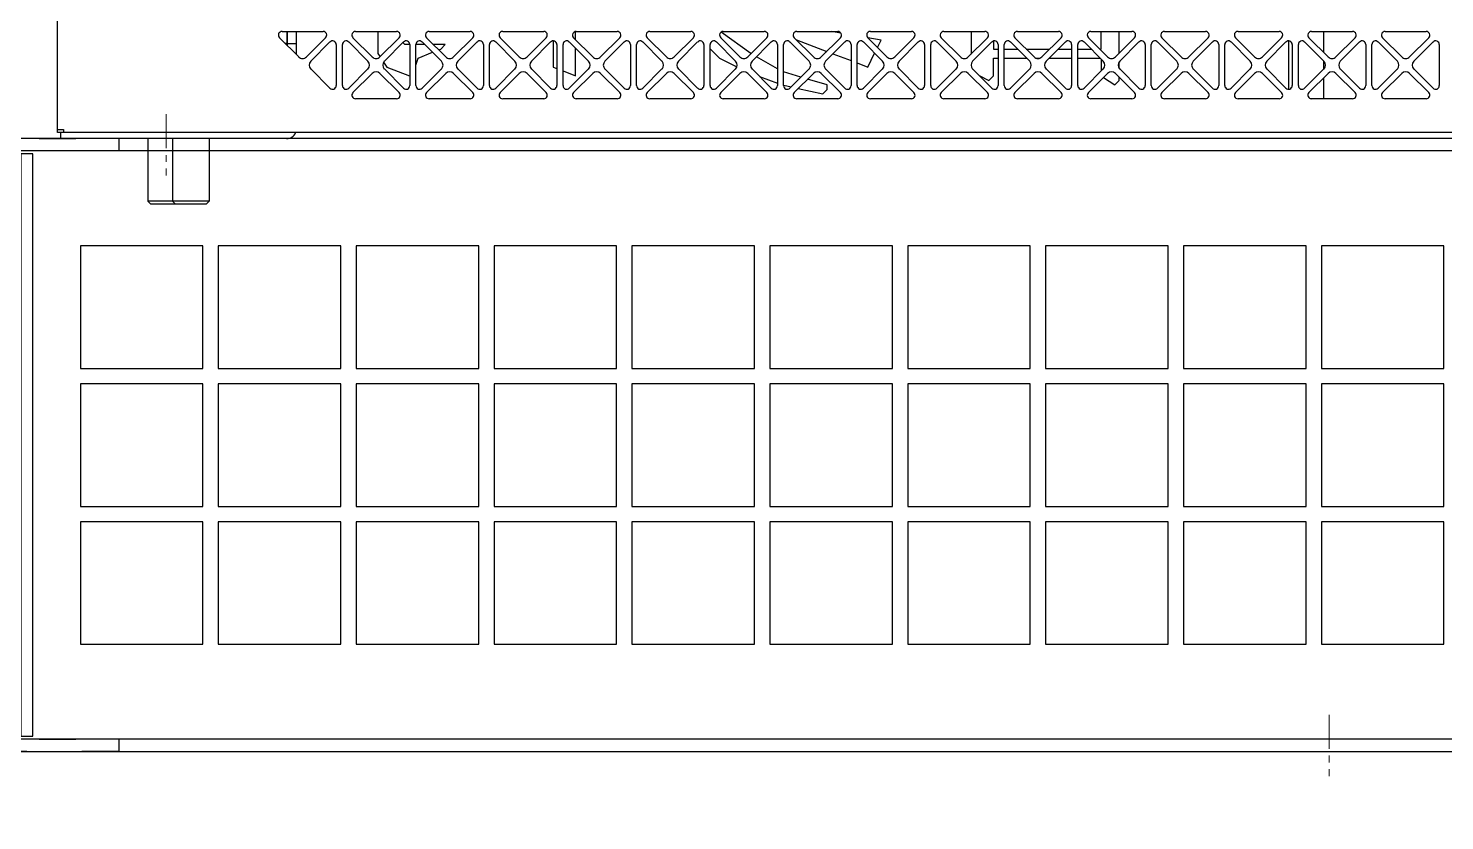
# Model space of a CAD drawing. Extents: x 59521 to 184406, y -1257 to 56672.
# Drawn here: x 69836.6 to 70298.9, y 13582 to 13840.5 of the extents above; entities that cross this region are included whole.
import ezdxf

# ---------------------------------------------------------------- set-up
doc = ezdxf.new("R2010")
doc.units = 0
doc.header["$MEASUREMENT"] = 0
doc.linetypes.add('ACAD_ISO03W100', pattern=[30, 12, -18])
doc.linetypes.add('CENTER', pattern=[50.8, 31.75, -6.35, 6.35, -6.35])
doc.layers.get('0').update_dxf_attribs({"linetype": 'CONTINUOUS'})
for name, color, linetype in [('2401-00332-S-M12-30HM_0', 7, 'CONTINUOUS'), ('4215-12657_0', 7, 'CONTINUOUS'), ('4215-17086_1_0', 7, 'CONTINUOUS'), ('4215-17086_2_0', 7, 'CONTINUOUS')]:
    doc.layers.add(name, color=color, linetype=linetype)
doc.layers.add('3中心线层', color=1, linetype='CENTER', lineweight=18)
doc.layers.add('THICK', color=7, linetype='CONTINUOUS', lineweight=0)

# ---------------------------------------------------------------- blocks, each defined once
blk = doc.blocks.new('ju77')
at = {"layer": '2401-00332-S-M12-30HM_0', "color": 87, "linetype": 'Continuous'}
for p, q in [((-378.04, -1675), (-378.04, -1695.4)), ((-370.04, -1675), (-370.04, -1695.4)), ((-358.04, -1675), (-358.04, -1695.4)), ((-370.04, -1695.4), (-378.04, -1695.4)), ((-377.04, -1696.4), (-378.04, -1695.4)), ((-369.04, -1696.4), (-377.04, -1696.4)), ((-358.04, -1695.4), (-370.04, -1695.4)), ((-369.04, -1696.4), (-370.04, -1695.4)), ((-359.04, -1696.4), (-369.04, -1696.4)), ((-359.04, -1696.4), (-358.04, -1695.4))]:
    blk.add_line(p, q, dxfattribs=at)
at = {"layer": '4215-12657_0', "color": 87, "linetype": 'Continuous'}
for p, q in [((-407.54, -1673), (-407.54, -1557)), ((-334.23, -1640), (-320.85, -1640)), ((-310.23, -1640), (-296.85, -1640)), ((-302.95, -1640), (-302.95, -1647.22)), ((-286.23, -1640), (-272.85, -1640)), ((-262.23, -1640), (-248.85, -1640)), ((-238.43, -1642.7), (-238.43, -1640.02)), ((-238.23, -1640), (-224.85, -1640)), ((-214.23, -1640), (-200.85, -1640)), ((-181.23, -1647.22), (-190.97, -1640.26)), ((-190.23, -1640), (-176.85, -1640)), ((-166.23, -1640), (-152.85, -1640)), ((-151.86, -1640.53), (-154.93, -1640)), ((-142.23, -1640), (-128.85, -1640)), ((-118.23, -1640), (-104.85, -1640)), ((-109.37, -1640), (-109.37, -1647.42)), ((-94.23, -1640), (-80.85, -1640)), ((-70.23, -1640), (-56.85, -1640)), ((-66.85, -1645.76), (-66.85, -1640)), ((-60.98, -1647.03), (-60.98, -1640)), ((-46.23, -1640), (-32.85, -1640)), ((-22.23, -1640), (-8.85, -1640)), ((1.77, -1640), (15.15, -1640)), ((5.75, -1646.87), (5.75, -1640)), ((25.77, -1640), (39.15, -1640)), ((-328.81, -1648.31), (-335.08, -1642.05)), ((-320, -1642.05), (-326.27, -1648.31)), ((-324.85, -1649.73), (-318.59, -1643.46)), ((-316.54, -1644.31), (-316.54, -1657.69)), ((-314.54, -1657.69), (-314.54, -1644.31)), ((-312.49, -1643.46), (-306.23, -1649.73)), ((-304.81, -1648.31), (-311.08, -1642.05)), ((-296, -1642.05), (-302.27, -1648.31)), ((-300.85, -1649.73), (-294.59, -1643.46)), ((-294.15, -1644.29), (-294.78, -1643.66)), ((-292.54, -1644.29), (-294.15, -1644.29)), ((-292.54, -1644.31), (-292.54, -1657.69)), ((-287.67, -1644.29), (-290.54, -1644.29)), ((-290.54, -1657.69), (-290.54, -1644.31)), ((-288.49, -1643.46), (-282.23, -1649.73)), ((-280.81, -1648.31), (-287.08, -1642.05)), ((-280.96, -1644.29), (-284.84, -1644.29)), ((-282.42, -1645.76), (-280.96, -1644.29)), ((-272, -1642.05), (-278.27, -1648.31)), ((-276.85, -1649.73), (-270.59, -1643.46)), ((-268.54, -1644.31), (-268.54, -1657.69)), ((-266.54, -1657.69), (-266.54, -1644.31)), ((-264.49, -1643.46), (-258.23, -1649.73)), ((-256.81, -1648.31), (-263.08, -1642.05)), ((-248, -1642.05), (-254.27, -1648.31)), ((-252.85, -1649.73), (-246.59, -1643.46)), ((-245.76, -1643.12), (-245.76, -1651.62)), ((-244.54, -1644.31), (-244.54, -1657.69)), ((-242.54, -1657.69), (-242.54, -1644.31)), ((-240.49, -1643.46), (-234.23, -1649.73)), ((-232.81, -1648.31), (-239.08, -1642.05)), ((-238.43, -1654.55), (-238.43, -1645.53)), ((-224, -1642.05), (-230.27, -1648.31)), ((-228.85, -1649.73), (-222.59, -1643.46)), ((-220.54, -1644.31), (-220.54, -1657.69)), ((-218.54, -1657.69), (-218.54, -1644.31)), ((-216.49, -1643.46), (-210.23, -1649.73)), ((-208.81, -1648.31), (-215.08, -1642.05)), ((-200, -1642.05), (-206.27, -1648.31)), ((-204.85, -1649.73), (-198.59, -1643.46)), ((-196.54, -1644.31), (-196.54, -1657.69)), ((-194.54, -1657.69), (-194.54, -1644.31)), ((-192.49, -1643.46), (-186.23, -1649.73)), ((-184.81, -1648.31), (-191.08, -1642.05)), ((-176, -1642.05), (-182.27, -1648.31)), ((-180.85, -1649.73), (-174.59, -1643.46)), ((-172.54, -1644.31), (-172.54, -1657.69)), ((-170.54, -1657.69), (-170.54, -1644.31)), ((-168.49, -1643.46), (-162.23, -1649.73)), ((-160.81, -1648.31), (-167.08, -1642.05)), ((-166.37, -1642.76), (-156.48, -1646.53)), ((-152, -1642.05), (-158.27, -1648.31)), ((-156.85, -1649.73), (-150.59, -1643.46)), ((-148.54, -1644.31), (-148.54, -1657.69)), ((-146.54, -1657.69), (-146.54, -1644.31)), ((-144.49, -1643.46), (-138.23, -1649.73)), ((-136.81, -1648.31), (-143.08, -1642.05)), ((-138.71, -1642.82), (-143.06, -1642.06)), ((-139.9, -1645.22), (-138.71, -1642.82)), ((-128, -1642.05), (-134.27, -1648.31)), ((-132.85, -1649.73), (-126.59, -1643.46)), ((-124.54, -1644.31), (-124.54, -1657.69)), ((-122.54, -1657.69), (-122.54, -1644.31)), ((-120.49, -1643.46), (-114.23, -1649.73)), ((-112.81, -1648.31), (-119.08, -1642.05)), ((-104, -1642.05), (-110.27, -1648.31)), ((-108.85, -1649.73), (-102.59, -1643.46)), ((-102.04, -1643.16), (-102.04, -1645.76)), ((-100.54, -1644.31), (-100.54, -1657.69)), ((-98.54, -1657.69), (-98.54, -1644.31)), ((-96.49, -1643.46), (-90.23, -1649.73)), ((-88.81, -1648.31), (-95.08, -1642.05)), ((-80, -1642.05), (-86.27, -1648.31)), ((-84.85, -1649.73), (-78.59, -1643.46)), ((-76.54, -1644.31), (-76.54, -1657.69)), ((-74.54, -1657.69), (-74.54, -1644.31)), ((-72.49, -1643.46), (-66.23, -1649.73)), ((-64.81, -1648.31), (-71.08, -1642.05)), ((-56, -1642.05), (-62.27, -1648.31)), ((-60.85, -1649.73), (-54.59, -1643.46)), ((-52.54, -1644.31), (-52.54, -1657.69)), ((-50.54, -1657.69), (-50.54, -1644.31)), ((-48.49, -1643.46), (-42.23, -1649.73)), ((-40.81, -1648.31), (-47.08, -1642.05)), ((-32, -1642.05), (-38.27, -1648.31)), ((-36.85, -1649.73), (-30.59, -1643.46)), ((-28.54, -1644.31), (-28.54, -1657.69)), ((-26.54, -1657.69), (-26.54, -1644.31)), ((-24.49, -1643.46), (-18.23, -1649.73)), ((-16.81, -1648.31), (-23.08, -1642.05)), ((-8, -1642.05), (-14.27, -1648.31)), ((-12.85, -1649.73), (-6.59, -1643.46)), ((-5.8, -1643.12), (-5.8, -1658.88)), ((-4.54, -1644.31), (-4.54, -1657.69)), ((-2.54, -1657.69), (-2.54, -1644.31)), ((-0.49, -1643.46), (5.77, -1649.73)), ((7.19, -1648.31), (0.92, -1642.05)), ((16, -1642.05), (9.73, -1648.31)), ((11.15, -1649.73), (17.41, -1643.46)), ((19.46, -1644.31), (19.46, -1657.69)), ((21.46, -1657.69), (21.46, -1644.31)), ((23.51, -1643.46), (29.77, -1649.73)), ((31.19, -1648.31), (24.92, -1642.05)), ((40, -1642.05), (33.73, -1648.31)), ((35.15, -1649.73), (41.41, -1643.46)), ((43.46, -1644.31), (43.46, -1657.69)), ((-302.95, -1647.22), (-302.24, -1648.29)), ((-301.09, -1650.02), (-300.02, -1651.62)), ((-290.54, -1651.04), (-289.76, -1648.69)), ((-289.76, -1648.69), (-285.12, -1646.83)), ((-283.1, -1646.03), (-282.42, -1645.76)), ((-194.54, -1645.65), (-191.5, -1648.69)), ((-191.5, -1648.69), (-185.79, -1651.54)), ((-181.2, -1647.24), (-181.23, -1647.22)), ((-172.54, -1652.19), (-179.4, -1648.27)), ((-154.43, -1647.31), (-148.54, -1649.55)), ((-143.1, -1651.62), (-140.85, -1647.11)), ((-102.04, -1645.76), (-100.54, -1645.76)), ((-102.04, -1648.69), (-100.54, -1648.69)), ((-102.04, -1654.55), (-102.04, -1648.69)), ((-98.54, -1645.76), (-94.2, -1645.76)), ((-98.54, -1648.69), (-91.27, -1648.69)), ((-91.37, -1645.76), (-83.71, -1645.76)), ((-88.26, -1648.69), (-86.82, -1648.69)), ((-83.81, -1648.69), (-76.54, -1648.69)), ((-80.88, -1645.76), (-76.54, -1645.76)), ((-74.54, -1645.76), (-70.2, -1645.76)), ((-74.54, -1648.69), (-67.27, -1648.69)), ((-67.37, -1645.76), (-66.85, -1645.76)), ((-66.85, -1649.11), (-66.85, -1652.89)), ((-60.98, -1652.12), (-60.98, -1649.88)), ((5.75, -1652.27), (5.75, -1649.73)), ((-318.59, -1658.54), (-324.85, -1652.27)), ((-306.23, -1652.27), (-312.49, -1658.54)), ((-311.08, -1659.95), (-304.81, -1653.69)), ((-302.27, -1653.69), (-296, -1659.95)), ((-294.59, -1658.54), (-300.85, -1652.27)), ((-300.02, -1651.62), (-292.69, -1654.55)), ((-292.69, -1654.55), (-292.54, -1654.41)), ((-282.23, -1652.27), (-288.49, -1658.54)), ((-287.08, -1659.95), (-280.81, -1653.69)), ((-278.27, -1653.69), (-272, -1659.95)), ((-270.59, -1658.54), (-276.85, -1652.27)), ((-258.23, -1652.27), (-264.49, -1658.54)), ((-263.08, -1659.95), (-256.81, -1653.69)), ((-254.27, -1653.69), (-248, -1659.95)), ((-246.59, -1658.54), (-252.85, -1652.27)), ((-245.76, -1651.62), (-244.54, -1652.11)), ((-242.54, -1652.91), (-238.43, -1654.55)), ((-234.23, -1652.27), (-240.49, -1658.54)), ((-239.08, -1659.95), (-232.81, -1653.69)), ((-230.27, -1653.69), (-224, -1659.95)), ((-222.59, -1658.54), (-228.85, -1652.27)), ((-210.23, -1652.27), (-216.49, -1658.54)), ((-215.08, -1659.95), (-208.81, -1653.69)), ((-206.27, -1653.69), (-200, -1659.95)), ((-198.59, -1658.54), (-204.85, -1652.27)), ((-186.23, -1652.27), (-192.49, -1658.54)), ((-191.08, -1659.95), (-184.81, -1653.69)), ((-182.27, -1653.69), (-176, -1659.95)), ((-174.59, -1658.54), (-180.85, -1652.27)), ((-178.44, -1654.69), (-172.54, -1656.9)), ((-164.87, -1654.92), (-170.54, -1653.22)), ((-162.23, -1652.27), (-168.49, -1658.54)), ((-167.08, -1659.95), (-160.81, -1653.69)), ((-158.27, -1653.69), (-152, -1659.95)), ((-150.59, -1658.54), (-156.85, -1652.27)), ((-146.54, -1650.31), (-143.1, -1651.62)), ((-138.23, -1652.27), (-144.49, -1658.54)), ((-143.08, -1659.95), (-136.81, -1653.69)), ((-134.27, -1653.69), (-128, -1659.95)), ((-126.59, -1658.54), (-132.85, -1652.27)), ((-114.23, -1652.27), (-120.49, -1658.54)), ((-119.08, -1659.95), (-112.81, -1653.69)), ((-110.27, -1653.69), (-104, -1659.95)), ((-102.59, -1658.54), (-108.85, -1652.27)), ((-106.7, -1654.42), (-103.51, -1656.02)), ((-103.51, -1656.02), (-102.04, -1654.55)), ((-90.23, -1652.27), (-96.49, -1658.54)), ((-95.08, -1659.95), (-88.81, -1653.69)), ((-86.27, -1653.69), (-80, -1659.95)), ((-78.59, -1658.54), (-84.85, -1652.27)), ((-66.23, -1652.27), (-72.49, -1658.54)), ((-71.08, -1659.95), (-64.81, -1653.69)), ((-62.27, -1653.69), (-56, -1659.95)), ((-54.59, -1658.54), (-60.85, -1652.27)), ((-42.23, -1652.27), (-48.49, -1658.54)), ((-47.08, -1659.95), (-40.81, -1653.69)), ((-38.27, -1653.69), (-32, -1659.95)), ((-30.59, -1658.54), (-36.85, -1652.27)), ((-18.23, -1652.27), (-24.49, -1658.54)), ((-23.08, -1659.95), (-16.81, -1653.69)), ((-14.27, -1653.69), (-8, -1659.95)), ((-6.59, -1658.54), (-12.85, -1652.27)), ((5.77, -1652.27), (-0.49, -1658.54)), ((0.92, -1659.95), (7.19, -1653.69)), ((9.73, -1653.69), (16, -1659.95)), ((17.41, -1658.54), (11.15, -1652.27)), ((29.77, -1652.27), (23.51, -1658.54)), ((24.92, -1659.95), (31.19, -1653.69)), ((33.73, -1653.69), (40, -1659.95)), ((41.41, -1658.54), (35.15, -1652.27)), ((-170.52, -1657.59), (-168.08, -1658.13)), ((-165.77, -1658.64), (-157.77, -1660.42)), ((-156.3, -1657.49), (-162.7, -1655.57)), ((-157.77, -1660.42), (-156.3, -1658.95)), ((-156.3, -1658.95), (-156.3, -1657.49)), ((-66.15, -1655.02), (-62.45, -1657.49)), ((-62.45, -1657.49), (-60.98, -1656.02)), ((-60.98, -1656.02), (-60.98, -1654.97)), ((5.75, -1661.89), (5.75, -1655.13)), ((-296.85, -1662), (-310.23, -1662)), ((-272.85, -1662), (-286.23, -1662)), ((-248.85, -1662), (-262.23, -1662)), ((-224.85, -1662), (-238.23, -1662)), ((-200.85, -1662), (-214.23, -1662)), ((-176.85, -1662), (-190.23, -1662)), ((-152.85, -1662), (-166.23, -1662)), ((-128.85, -1662), (-142.23, -1662)), ((-104.85, -1662), (-118.23, -1662)), ((-80.85, -1662), (-94.23, -1662)), ((-56.85, -1662), (-70.23, -1662)), ((-32.85, -1662), (-46.23, -1662)), ((-8.85, -1662), (-22.23, -1662)), ((1.27, -1661.89), (5.75, -1661.89)), ((15.15, -1662), (1.77, -1662)), ((39.15, -1662), (25.77, -1662)), ((-407.54, -1672), (-405.54, -1672)), ((328.46, -1673), (-407.54, -1673)), ((-405.54, -1672), (-405.54, -1673))]:
    blk.add_line(p, q, dxfattribs=at)
for centre, radius, start, end in [((-334.23, -1641.2), 1.2, 90, 225), ((-320.85, -1641.2), 1.2, 315, 90), ((-310.23, -1641.2), 1.2, 90, 225), ((-296.85, -1641.2), 1.2, 315, 90), ((-286.23, -1641.2), 1.2, 90, 225), ((-272.85, -1641.2), 1.2, 315, 90), ((-262.23, -1641.2), 1.2, 90, 225), ((-248.85, -1641.2), 1.2, 315, 90), ((-238.23, -1641.2), 1.2, 90, 225), ((-224.85, -1641.2), 1.2, 315, 90), ((-214.23, -1641.2), 1.2, 90, 225), ((-200.85, -1641.2), 1.2, 315, 90), ((-190.23, -1641.2), 1.2, 90, 225), ((-176.85, -1641.2), 1.2, 315, 90), ((-166.23, -1641.2), 1.2, 90, 225), ((-152.85, -1641.2), 1.2, 315, 90), ((-142.23, -1641.2), 1.2, 90, 225), ((-128.85, -1641.2), 1.2, 315, 90), ((-118.23, -1641.2), 1.2, 90, 225), ((-104.85, -1641.2), 1.2, 315, 90), ((-94.23, -1641.2), 1.2, 90, 225), ((-80.85, -1641.2), 1.2, 315, 90), ((-70.23, -1641.2), 1.2, 90, 225), ((-56.85, -1641.2), 1.2, 315, 90), ((-46.23, -1641.2), 1.2, 90, 225), ((-32.85, -1641.2), 1.2, 315, 90), ((-22.23, -1641.2), 1.2, 90, 225), ((-8.85, -1641.2), 1.2, 315, 90), ((1.77, -1641.2), 1.2, 90, 225), ((15.15, -1641.2), 1.2, 315, 90), ((25.77, -1641.2), 1.2, 90, 225), ((39.15, -1641.2), 1.2, 315, 90), ((-317.74, -1644.31), 1.2, 0, 135), ((-313.34, -1644.31), 1.2, 45, 180), ((-293.74, -1644.31), 1.2, 0, 135), ((-289.34, -1644.31), 1.2, 45, 180), ((-269.74, -1644.31), 1.2, 0, 135), ((-265.34, -1644.31), 1.2, 45, 180), ((-245.74, -1644.31), 1.2, 0, 135), ((-241.34, -1644.31), 1.2, 45, 180), ((-221.74, -1644.31), 1.2, 0, 135), ((-217.34, -1644.31), 1.2, 45, 180), ((-197.74, -1644.31), 1.2, 0, 135), ((-193.34, -1644.31), 1.2, 45, 180), ((-173.74, -1644.31), 1.2, 0, 135), ((-169.34, -1644.31), 1.2, 45, 180), ((-149.74, -1644.31), 1.2, 0, 135), ((-145.34, -1644.31), 1.2, 45, 180), ((-125.74, -1644.31), 1.2, 0, 135), ((-121.34, -1644.31), 1.2, 45, 180), ((-101.74, -1644.31), 1.2, 0, 135), ((-97.34, -1644.31), 1.2, 45, 180), ((-77.74, -1644.31), 1.2, 0, 135), ((-73.34, -1644.31), 1.2, 45, 180), ((-53.74, -1644.31), 1.2, 0, 135), ((-49.34, -1644.31), 1.2, 45, 180), ((-29.74, -1644.31), 1.2, 0, 135), ((-25.34, -1644.31), 1.2, 45, 180), ((-5.74, -1644.31), 1.2, 0, 135), ((-1.34, -1644.31), 1.2, 45, 180), ((18.26, -1644.31), 1.2, 0, 135), ((22.66, -1644.31), 1.2, 45, 180), ((42.26, -1644.31), 1.2, 0, 135), ((-327.54, -1647.04), 1.8, 225, 315), ((-323.58, -1651), 1.8, 135, 225), ((-307.5, -1651), 1.8, 315, 45), ((-303.54, -1647.04), 1.8, 225, 315), ((-299.58, -1651), 1.8, 135, 225), ((-283.5, -1651), 1.8, 315, 45), ((-279.54, -1647.04), 1.8, 225, 315), ((-275.58, -1651), 1.8, 135, 225), ((-259.5, -1651), 1.8, 315, 45), ((-255.54, -1647.04), 1.8, 225, 315), ((-251.58, -1651), 1.8, 135, 225), ((-235.5, -1651), 1.8, 315, 45), ((-231.54, -1647.04), 1.8, 225, 315), ((-227.58, -1651), 1.8, 135, 225), ((-211.5, -1651), 1.8, 315, 45), ((-207.54, -1647.04), 1.8, 225, 315), ((-203.58, -1651), 1.8, 135, 225), ((-187.5, -1651), 1.8, 315, 45), ((-183.54, -1647.04), 1.8, 225, 315), ((-179.58, -1651), 1.8, 135, 225), ((-163.5, -1651), 1.8, 315, 45), ((-159.54, -1647.04), 1.8, 225, 315), ((-155.58, -1651), 1.8, 135, 225), ((-139.5, -1651), 1.8, 315, 45), ((-135.54, -1647.04), 1.8, 225, 315), ((-131.58, -1651), 1.8, 135, 225), ((-115.5, -1651), 1.8, 315, 45), ((-111.54, -1647.04), 1.8, 225, 315), ((-107.58, -1651), 1.8, 135, 225), ((-91.5, -1651), 1.8, 315, 45), ((-87.54, -1647.04), 1.8, 225, 315), ((-83.58, -1651), 1.8, 135, 225), ((-67.5, -1651), 1.8, 315, 45), ((-63.54, -1647.04), 1.8, 225, 315), ((-59.58, -1651), 1.8, 135, 225), ((-43.5, -1651), 1.8, 315, 45), ((-39.54, -1647.04), 1.8, 225, 315), ((-35.58, -1651), 1.8, 135, 225), ((-19.5, -1651), 1.8, 315, 45), ((-15.54, -1647.04), 1.8, 225, 315), ((-11.58, -1651), 1.8, 135, 225), ((4.5, -1651), 1.8, 315, 45), ((8.46, -1647.04), 1.8, 225, 315), ((12.42, -1651), 1.8, 135, 225), ((28.5, -1651), 1.8, 315, 45), ((32.46, -1647.04), 1.8, 225, 315), ((36.42, -1651), 1.8, 135, 225), ((-303.54, -1654.96), 1.8, 45, 135), ((-279.54, -1654.96), 1.8, 45, 135), ((-255.54, -1654.96), 1.8, 45, 135), ((-231.54, -1654.96), 1.8, 45, 135), ((-207.54, -1654.96), 1.8, 45, 135), ((-183.54, -1654.96), 1.8, 45, 135), ((-159.54, -1654.96), 1.8, 45, 135), ((-135.54, -1654.96), 1.8, 45, 135), ((-111.54, -1654.96), 1.8, 45, 135), ((-87.54, -1654.96), 1.8, 45, 135), ((-63.54, -1654.96), 1.8, 45, 135), ((-39.54, -1654.96), 1.8, 45, 135), ((-15.54, -1654.96), 1.8, 45, 135), ((8.46, -1654.96), 1.8, 45, 135), ((32.46, -1654.96), 1.8, 45, 135), ((-317.74, -1657.69), 1.2, 225, 0), ((-313.34, -1657.69), 1.2, 180, 315), ((-293.74, -1657.69), 1.2, 225, 0), ((-289.34, -1657.69), 1.2, 180, 315), ((-269.74, -1657.69), 1.2, 225, 0), ((-265.34, -1657.69), 1.2, 180, 315), ((-245.74, -1657.69), 1.2, 225, 0), ((-241.34, -1657.69), 1.2, 180, 315), ((-221.74, -1657.69), 1.2, 225, 0), ((-217.34, -1657.69), 1.2, 180, 315), ((-197.74, -1657.69), 1.2, 225, 0), ((-193.34, -1657.69), 1.2, 180, 315), ((-173.74, -1657.69), 1.2, 225, 0), ((-169.34, -1657.69), 1.2, 180, 315), ((-149.74, -1657.69), 1.2, 225, 0), ((-145.34, -1657.69), 1.2, 180, 315), ((-125.74, -1657.69), 1.2, 225, 0), ((-121.34, -1657.69), 1.2, 180, 315), ((-101.74, -1657.69), 1.2, 225, 0), ((-97.34, -1657.69), 1.2, 180, 315), ((-77.74, -1657.69), 1.2, 225, 0), ((-73.34, -1657.69), 1.2, 180, 315), ((-53.74, -1657.69), 1.2, 225, 0), ((-49.34, -1657.69), 1.2, 180, 315), ((-29.74, -1657.69), 1.2, 225, 0), ((-25.34, -1657.69), 1.2, 180, 315), ((-5.74, -1657.69), 1.2, 225, 0), ((-1.34, -1657.69), 1.2, 180, 315), ((18.26, -1657.69), 1.2, 225, 0), ((22.66, -1657.69), 1.2, 180, 315), ((42.26, -1657.69), 1.2, 225, 0), ((-310.23, -1660.8), 1.2, 135, 270), ((-296.85, -1660.8), 1.2, 270, 45), ((-286.23, -1660.8), 1.2, 135, 270), ((-272.85, -1660.8), 1.2, 270, 45), ((-262.23, -1660.8), 1.2, 135, 270), ((-248.85, -1660.8), 1.2, 270, 45), ((-238.23, -1660.8), 1.2, 135, 270), ((-224.85, -1660.8), 1.2, 270, 45), ((-214.23, -1660.8), 1.2, 135, 270), ((-200.85, -1660.8), 1.2, 270, 45), ((-190.23, -1660.8), 1.2, 135, 270), ((-176.85, -1660.8), 1.2, 270, 45), ((-166.23, -1660.8), 1.2, 135, 270), ((-152.85, -1660.8), 1.2, 270, 45), ((-142.23, -1660.8), 1.2, 135, 270), ((-128.85, -1660.8), 1.2, 270, 45), ((-118.23, -1660.8), 1.2, 135, 270), ((-104.85, -1660.8), 1.2, 270, 45), ((-94.23, -1660.8), 1.2, 135, 270), ((-80.85, -1660.8), 1.2, 270, 45), ((-70.23, -1660.8), 1.2, 135, 270), ((-56.85, -1660.8), 1.2, 270, 45), ((-46.23, -1660.8), 1.2, 135, 270), ((-32.85, -1660.8), 1.2, 270, 45), ((-22.23, -1660.8), 1.2, 135, 270), ((-8.85, -1660.8), 1.2, 270, 45), ((1.77, -1660.8), 1.2, 135, 270), ((15.15, -1660.8), 1.2, 270, 45), ((25.77, -1660.8), 1.2, 135, 270), ((39.15, -1660.8), 1.2, 270, 45)]:
    blk.add_arc(centre, radius, start, end, dxfattribs=at)
at = {"layer": '4215-17086_1_0', "color": 87, "linetype": 'Continuous'}
for p, q in [((-332.54, -1644.59), (-332.54, -1640)), ((-329.54, -1647.59), (-329.54, -1640)), ((-332.54, -1644), (-329.54, -1644)), ((-406.54, -1673), (-406.54, -1675)), ((-332.74, -1675), (-406.54, -1675))]:
    blk.add_line(p, q, dxfattribs=at)
blk.add_arc((-332.74, -1671.8), 3.2, 270, 337.858, dxfattribs=at)
at = {"layer": '4215-17086_2_0', "color": 87, "linetype": 'Continuous'}
for p, q in [((-332.54, -1640), (-332.54, -1644.59)), ((-332.54, -1644), (-333.13, -1644))]:
    blk.add_line(p, q, dxfattribs=at)
blk = doc.blocks.new('sfsafsf')
at = {"color": 87}
for p, q in [((49935.25, -19723.5), (46935.25, -19723.5)), ((49935.25, -19915.5), (46935.25, -19915.5))]:
    blk.add_line(p, q, dxfattribs=at)
for points in [[(46935.25, -19919.5), (49935.25, -19919.5), (49935.25, -19719.5), (46935.25, -19719.5)], [(48433.25, -19914.5), (48437.25, -19914.5), (48437.25, -19724.5), (48433.25, -19724.5)], [(48452.75, -19794.5), (48492.75, -19794.5), (48492.75, -19754.5), (48452.75, -19754.5)], [(48497.75, -19794.5), (48537.75, -19794.5), (48537.75, -19754.5), (48497.75, -19754.5)], [(48542.75, -19794.5), (48582.75, -19794.5), (48582.75, -19754.5), (48542.75, -19754.5)], [(48587.75, -19794.5), (48627.75, -19794.5), (48627.75, -19754.5), (48587.75, -19754.5)], [(48632.75, -19794.5), (48672.75, -19794.5), (48672.75, -19754.5), (48632.75, -19754.5)], [(48677.75, -19794.5), (48717.75, -19794.5), (48717.75, -19754.5), (48677.75, -19754.5)], [(48722.75, -19794.5), (48762.75, -19794.5), (48762.75, -19754.5), (48722.75, -19754.5)], [(48767.75, -19794.5), (48807.75, -19794.5), (48807.75, -19754.5), (48767.75, -19754.5)], [(48812.75, -19794.5), (48852.75, -19794.5), (48852.75, -19754.5), (48812.75, -19754.5)], [(48857.75, -19794.5), (48897.75, -19794.5), (48897.75, -19754.5), (48857.75, -19754.5)], [(48452.75, -19839.5), (48492.75, -19839.5), (48492.75, -19799.5), (48452.75, -19799.5)], [(48497.75, -19839.5), (48537.75, -19839.5), (48537.75, -19799.5), (48497.75, -19799.5)], [(48542.75, -19839.5), (48582.75, -19839.5), (48582.75, -19799.5), (48542.75, -19799.5)], [(48587.75, -19839.5), (48627.75, -19839.5), (48627.75, -19799.5), (48587.75, -19799.5)], [(48632.75, -19839.5), (48672.75, -19839.5), (48672.75, -19799.5), (48632.75, -19799.5)], [(48677.75, -19839.5), (48717.75, -19839.5), (48717.75, -19799.5), (48677.75, -19799.5)], [(48722.75, -19839.5), (48762.75, -19839.5), (48762.75, -19799.5), (48722.75, -19799.5)], [(48767.75, -19839.5), (48807.75, -19839.5), (48807.75, -19799.5), (48767.75, -19799.5)], [(48812.75, -19839.5), (48852.75, -19839.5), (48852.75, -19799.5), (48812.75, -19799.5)], [(48857.75, -19839.5), (48897.75, -19839.5), (48897.75, -19799.5), (48857.75, -19799.5)], [(48452.75, -19884.5), (48492.75, -19884.5), (48492.75, -19844.5), (48452.75, -19844.5)], [(48497.75, -19884.5), (48537.75, -19884.5), (48537.75, -19844.5), (48497.75, -19844.5)], [(48542.75, -19884.5), (48582.75, -19884.5), (48582.75, -19844.5), (48542.75, -19844.5)], [(48587.75, -19884.5), (48627.75, -19884.5), (48627.75, -19844.5), (48587.75, -19844.5)], [(48632.75, -19884.5), (48672.75, -19884.5), (48672.75, -19844.5), (48632.75, -19844.5)], [(48677.75, -19884.5), (48717.75, -19884.5), (48717.75, -19844.5), (48677.75, -19844.5)], [(48722.75, -19884.5), (48762.75, -19884.5), (48762.75, -19844.5), (48722.75, -19844.5)], [(48767.75, -19884.5), (48807.75, -19884.5), (48807.75, -19844.5), (48767.75, -19844.5)], [(48812.75, -19884.5), (48852.75, -19884.5), (48852.75, -19844.5), (48812.75, -19844.5)], [(48857.75, -19884.5), (48897.75, -19884.5), (48897.75, -19844.5), (48857.75, -19844.5)]]:
    blk.add_lwpolyline(points, close=True, dxfattribs=at)
at = {"color": 87, "linetype": 'ACAD_ISO03W100'}
blk.add_lwpolyline([(48409.25, -19719.5), (48465.25, -19719.5), (48465.25, -19723.5), (48409.25, -19723.5), (48409.25, -19915.5), (48465.25, -19915.5), (48465.25, -19919.5), (48409.25, -19919.5, -0.414214), (48405.25, -19915.5), (48405.25, -19723.5, -0.414214)], format="xyb", close=True, dxfattribs=at)
at = {"layer": '3中心线层', "color": 87, "ltscale": 0.35}
for p, q in [((48480.75, -19711.5), (48480.75, -19731.5)), ((48860.25, -19907.5), (48860.25, -19927.5))]:
    blk.add_line(p, q, dxfattribs=at)

msp = doc.modelspace()

# ---------------------------------------------------------------- linework, layer by layer
at = {"layer": 'THICK', "lineweight": -3}
msp.add_lwpolyline([(77414.239, 13604.528), (77414.239, 13459.528), (77390.239, 13459.528), (77390.239, 13354.528), (65554.239, 13354.528), (65554.239, 13459.528), (65530.239, 13459.528), (65530.239, 13604.528)], close=True, dxfattribs=at)

# ---------------------------------------------------------------- block references
msp.add_blockref('ju77', (70253.641, 15479.528))
at = {"color": 0}
msp.add_blockref('sfsafsf', (21400.853, 33524.026), dxfattribs=at)

doc.saveas('drawing.dxf')
